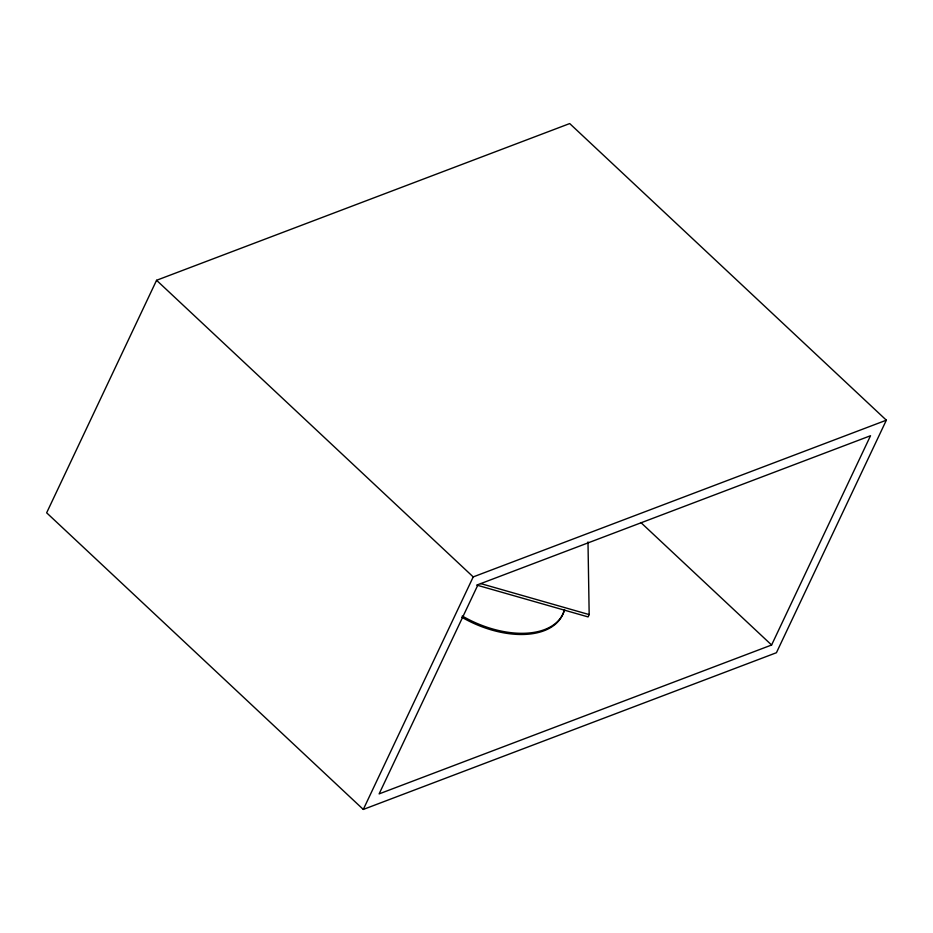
<?xml version="1.0" encoding="UTF-8"?>
<svg xmlns="http://www.w3.org/2000/svg" width="933" height="933" viewBox="0 0 933 933"><rect width="100%" height="100%" fill="white"/><g stroke="black" fill="none" stroke-linecap="round" stroke-linejoin="round"><path stroke-width="1.4" d="M156.569 280.285L46.65 512.812L363.299 809.436L776.431 652.715L886.35 420.188L569.701 123.564L156.569 280.285L473.218 576.909L886.35 420.188M363.299 809.436L473.218 576.909M587.988 541.956L589.178 614.59L588.082 616.911L476.635 585.061M771.603 645.006L870.524 435.734L478.046 584.618L379.125 793.89L771.603 645.006L640.878 522.55M480.518 583.533L589.178 614.59M564.582 609.704A78.78 45.53 25.3 0 1 462.278 616.013M564.372 609.564A78.78 45.53 25.3 0 1 461.73 617.18"/></g></svg>
